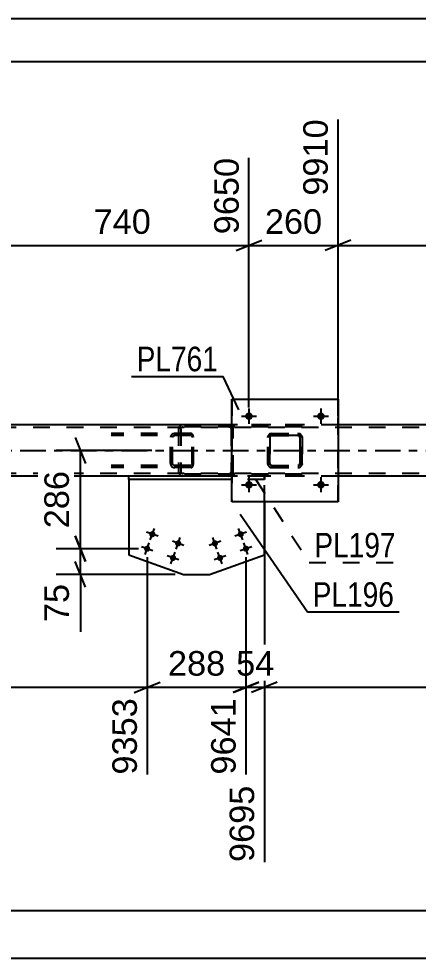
# Model space of a CAD drawing. Header units: millimetres. Extents: x -65 to 776, y -395 to 199.
# Drawn here: x 357.9 to 404.6, y 89.9 to 199.4 of the extents above; entities that cross this region are included whole.
import ezdxf

# ---------------------------------------------------------------- set-up
doc = ezdxf.new("R2010")
doc.units = ezdxf.units.MM
doc.linetypes.add('DXK_LINE_DOT2', pattern=[3.9198, 1.9599, -1.9599])
doc.linetypes.add('DXK_LINE_DOT3', pattern=[5.9187, 2.979, -0.9799, 0.9799, -0.9799])
doc.styles.add('Arial', font='ARIAL.TTF', dxfattribs={"height": 0.2})
doc.styles.add('Arial Narrow', font='ARIALN.TTF', dxfattribs={"height": 0.2})

# ---------------------------------------------------------------- blocks, each defined once
blk = doc.blocks.new('Unknown-318465366-1115')
at = {"color": 5, "linetype": 'Continuous'}
for p, q in [((776.28, 199.44), (-64.72, 199.44)), ((771.28, 194.44), (-59.72, 194.44))]:
    blk.add_line(p, q, dxfattribs=at)
blk = doc.blocks.new('Bolt-318465366-4419 - 4341')
at = {"linetype": 'Continuous'}
for points in [[(383.49, 139.2, -1), (384.16, 139.45, -1)], [(380.47, 138.13, -1), (381.15, 138.38, -1)], [(384.09, 137.51, -1), (384.77, 137.75, -1)], [(381.07, 136.44, -1), (381.75, 136.68, -1)]]:
    blk.add_hatch(color=1, dxfattribs=at).paths.add_polyline_path(points)
at = {"color": 1, "linetype": 'Continuous'}
for p, q in [((384.5, 139.57), (383.15, 139.08)), ((384.07, 138.65), (383.58, 140)), ((381.49, 138.5), (380.13, 138.01)), ((381.05, 137.58), (380.57, 138.93)), ((384.67, 136.95), (384.19, 138.31)), ((381.65, 135.88), (381.17, 137.24)), ((385.11, 137.87), (383.75, 137.39)), ((382.09, 136.8), (380.73, 136.32))]:
    blk.add_line(p, q, dxfattribs=at)
blk = doc.blocks.new('Part-318465366-4629 - 4341')
at = {"color": 2, "linetype": 'Continuous'}
for p, q in [((382.79, 143.09), (382.79, 155.09)), ((382.79, 155.09), (382.79, 155.09)), ((382.79, 155.09), (395.19, 155.09)), ((395.19, 155.09), (395.19, 143.09)), ((382.79, 143.09), (382.79, 143.09)), ((395.19, 143.09), (382.79, 143.09))]:
    blk.add_line(p, q, dxfattribs=at)
at = {"color": 7, "linetype": 'DXK_LINE_DOT2'}
for p, q in [((382.79, 155.09), (382.79, 143.09)), ((382.79, 155.09), (382.79, 155.09)), ((395.19, 143.09), (395.19, 155.09)), ((382.79, 143.09), (382.79, 143.09))]:
    blk.add_line(p, q, dxfattribs=at)
blk = doc.blocks.new('Bolt-318465366-4420 - 4341')
at = {"linetype": 'Continuous'}
for points in [[(373.16, 139.45, -1), (373.84, 139.2, -1)], [(376.18, 138.38, -1), (376.86, 138.13, -1)], [(372.56, 137.75, -1), (373.24, 137.51, -1)], [(375.58, 136.68, -1), (376.26, 136.44, -1)]]:
    blk.add_hatch(color=1, dxfattribs=at).paths.add_polyline_path(points)
at = {"color": 1, "linetype": 'Continuous'}
for p, q in [((374.18, 139.08), (372.83, 139.57)), ((373.26, 138.65), (373.74, 140)), ((372.66, 136.95), (373.14, 138.31)), ((377.2, 138.01), (375.84, 138.5)), ((376.28, 137.58), (376.76, 138.93)), ((373.58, 137.39), (372.22, 137.87)), ((375.68, 135.88), (376.16, 137.24)), ((376.6, 136.32), (375.24, 136.8))]:
    blk.add_line(p, q, dxfattribs=at)
blk = doc.blocks.new('Part-318465366-4425 - 4341')
at = {"color": 2, "linetype": 'Continuous'}
for p, q in [((382.79, 146.09), (370.74, 146.09)), ((370.74, 145.69), (370.74, 146.09)), ((382.79, 145.69), (370.74, 145.69))]:
    blk.add_line(p, q, dxfattribs=at)
at = {"color": 7, "linetype": 'DXK_LINE_DOT2'}
for p, q in [((370.74, 145.69), (370.74, 146.09)), ((386.59, 146.09), (382.79, 146.09)), ((386.59, 145.69), (386.59, 146.09)), ((386.59, 146.09), (386.59, 146.09)), ((386.59, 146.09), (386.59, 145.69)), ((386.59, 145.69), (382.79, 145.69)), ((386.59, 145.69), (386.59, 145.69))]:
    blk.add_line(p, q, dxfattribs=at)
blk = doc.blocks.new('Part-318465366-4430 - 4341')
at = {"color": 2, "linetype": 'Continuous'}
for p, q in [((370.74, 145.69), (370.74, 136.91)), ((386.59, 136.91), (386.59, 143.09)), ((370.74, 136.91), (377.15, 134.64)), ((380.18, 134.64), (386.59, 136.91)), ((377.15, 134.64), (380.18, 134.64))]:
    blk.add_line(p, q, dxfattribs=at)
at = {"color": 7, "linetype": 'DXK_LINE_DOT2'}
for p, q in [((386.59, 145.69), (370.74, 145.69)), ((386.59, 143.09), (386.59, 145.69))]:
    blk.add_line(p, q, dxfattribs=at)
blk = doc.blocks.new('Part-318465366-4488 - 4341')
at = {"color": 7, "linetype": 'DXK_LINE_DOT2'}
for p, q in [((675.12, 151.77), (14.79, 151.77)), ((395.19, 152.09), (382.79, 152.09)), ((675.12, 146.41), (14.79, 146.41)), ((395.19, 146.09), (370.74, 146.09))]:
    blk.add_line(p, q, dxfattribs=at)
at = {"color": 2, "linetype": 'Continuous'}
for p, q in [((382.79, 152.09), (355.19, 152.09)), ((422.79, 152.09), (395.19, 152.09)), ((370.74, 146.09), (355.19, 146.09)), ((422.79, 146.09), (395.19, 146.09))]:
    blk.add_line(p, q, dxfattribs=at)
at = {"color": 7, "linetype": 'DXK_LINE_DOT3'}
blk.add_line((14.79, 149.09), (675.12, 149.09), dxfattribs=at)
blk = doc.blocks.new('Bolt-318465366-4508 - 4341')
at = {"linetype": 'Continuous'}
for points in [[(384.35, 153.09), (384.35, 153.18), (384.38, 153.27), (384.43, 153.35), (384.49, 153.41), (384.57, 153.47), (384.65, 153.51), (384.74, 153.53), (384.83, 153.53), (384.92, 153.51), (385.01, 153.47), (385.08, 153.41), (385.14, 153.35), (385.19, 153.27), (385.22, 153.18), (385.23, 153.09), (385.22, 153), (385.19, 152.91), (385.14, 152.83), (385.08, 152.76), (385.01, 152.71), (384.92, 152.67), (384.83, 152.65), (384.74, 152.65), (384.65, 152.67), (384.57, 152.71), (384.49, 152.76), (384.43, 152.83), (384.38, 152.91), (384.35, 153)], [(392.75, 153.09), (392.75, 153.18), (392.78, 153.27), (392.83, 153.35), (392.89, 153.41), (392.97, 153.47), (393.05, 153.51), (393.14, 153.53), (393.23, 153.53), (393.32, 153.51), (393.41, 153.47), (393.48, 153.41), (393.54, 153.35), (393.59, 153.27), (393.62, 153.18), (393.63, 153.09), (393.62, 153), (393.59, 152.91), (393.54, 152.83), (393.48, 152.76), (393.41, 152.71), (393.32, 152.67), (393.23, 152.65), (393.14, 152.65), (393.05, 152.67), (392.97, 152.71), (392.89, 152.76), (392.83, 152.83), (392.78, 152.91), (392.75, 153)]]:
    blk.add_hatch(color=1, dxfattribs=at).paths.add_polyline_path(points)
at = {"color": 1, "linetype": 'Continuous'}
for p, q in [((384.79, 153.97), (384.79, 152.21)), ((393.19, 153.97), (393.19, 152.21)), ((383.91, 153.09), (385.67, 153.09)), ((392.31, 153.09), (394.07, 153.09))]:
    blk.add_line(p, q, dxfattribs=at)
blk = doc.blocks.new('Bolt-318465366-4509 - 4341')
at = {"linetype": 'Continuous'}
for points in [[(384.35, 145.09), (384.35, 145.18), (384.38, 145.27), (384.43, 145.35), (384.49, 145.41), (384.57, 145.47), (384.65, 145.51), (384.74, 145.53), (384.83, 145.53), (384.92, 145.51), (385.01, 145.47), (385.08, 145.41), (385.14, 145.35), (385.19, 145.27), (385.22, 145.18), (385.23, 145.09), (385.22, 145), (385.19, 144.91), (385.14, 144.83), (385.08, 144.76), (385.01, 144.71), (384.92, 144.67), (384.83, 144.65), (384.74, 144.65), (384.65, 144.67), (384.57, 144.71), (384.49, 144.76), (384.43, 144.83), (384.38, 144.91), (384.35, 145)], [(392.75, 145.09), (392.75, 145.18), (392.78, 145.27), (392.83, 145.35), (392.89, 145.41), (392.97, 145.47), (393.05, 145.51), (393.14, 145.53), (393.23, 145.53), (393.32, 145.51), (393.41, 145.47), (393.48, 145.41), (393.54, 145.35), (393.59, 145.27), (393.62, 145.18), (393.63, 145.09), (393.62, 145), (393.59, 144.91), (393.54, 144.83), (393.48, 144.76), (393.41, 144.71), (393.32, 144.67), (393.23, 144.65), (393.14, 144.65), (393.05, 144.67), (392.97, 144.71), (392.89, 144.76), (392.83, 144.83), (392.78, 144.91), (392.75, 145)]]:
    blk.add_hatch(color=1, dxfattribs=at).paths.add_polyline_path(points)
at = {"color": 1, "linetype": 'Continuous'}
for p, q in [((384.79, 145.97), (384.79, 144.21)), ((393.19, 145.97), (393.19, 144.21)), ((383.91, 145.09), (385.67, 145.09)), ((392.31, 145.09), (394.07, 145.09))]:
    blk.add_line(p, q, dxfattribs=at)
blk = doc.blocks.new('Part-318465366-4537 - 4341')
at = {"color": 7, "linetype": 'DXK_LINE_DOT2'}
for p, q in [((376.6, 151.77), (376.56, 151.61)), ((376.56, 151.61), (376.56, 146.57)), ((376.6, 151.79), (376.6, 151.77)), ((376.82, 151.61), (376.84, 151.7)), ((376.82, 151.61), (376.82, 146.57)), ((376.84, 151.7), (376.89, 151.78)), ((377.07, 152.09), (376.88, 152.05)), ((376.89, 151.78), (376.98, 151.83)), ((376.98, 151.83), (377.07, 151.85)), ((390.98, 152.09), (377.07, 152.09)), ((390.98, 151.85), (377.07, 151.85)), ((382.63, 152.05), (382.44, 152.09)), ((382.44, 151.85), (382.54, 151.83)), ((382.54, 151.83), (382.62, 151.78)), ((382.62, 151.78), (382.67, 151.7)), ((382.67, 151.7), (382.69, 151.61)), ((382.69, 151.61), (382.69, 146.57)), ((382.95, 151.61), (382.91, 151.79)), ((382.95, 146.57), (382.95, 151.61)), ((376.56, 146.57), (376.58, 146.5)), ((376.58, 146.5), (376.6, 146.38)), ((376.83, 146.5), (376.82, 146.57)), ((376.84, 146.48), (376.83, 146.5)), ((376.89, 146.4), (376.84, 146.48)), ((376.88, 146.12), (377.07, 146.09)), ((376.98, 146.35), (376.89, 146.4)), ((377.07, 146.33), (376.98, 146.35)), ((390.98, 146.33), (377.07, 146.33)), ((390.98, 146.09), (377.07, 146.09)), ((382.54, 146.35), (382.44, 146.33)), ((382.44, 146.09), (382.63, 146.12)), ((382.62, 146.4), (382.54, 146.35)), ((382.67, 146.48), (382.62, 146.4)), ((382.67, 146.48), (382.68, 146.5)), ((382.68, 146.5), (382.69, 146.57)), ((382.91, 146.38), (382.95, 146.57))]:
    blk.add_line(p, q, dxfattribs=at)
for centre, start, end in [((377.06, 151.59), 110.7583, 155.6801), ((382.46, 151.59), 24.3199, 69.2417), ((377.06, 146.59), 204.3199, 249.2417), ((382.46, 146.59), 290.7583, 335.6801)]:
    blk.add_arc(centre, 0.496, start, end, dxfattribs=at)
blk = doc.blocks.new('Part-318465366-4624 - 4341')
at = {"color": 7, "linetype": 'DXK_LINE_DOT2'}
for p, q in [((386.98, 150.61), (387.02, 150.79)), ((386.98, 150.61), (386.99, 150.61)), ((386.98, 147.57), (386.98, 150.61)), ((387.02, 150.79), (386.99, 150.61)), ((386.99, 147.57), (386.99, 150.61)), ((387.24, 150.7), (387.22, 150.61)), ((387.23, 150.61), (387.22, 150.61)), ((387.22, 150.61), (387.22, 147.57)), ((387.23, 150.61), (387.24, 150.7)), ((387.23, 147.57), (387.23, 150.61)), ((387.24, 150.7), (387.3, 150.78)), ((387.29, 150.78), (387.24, 150.7)), ((387.28, 151.05), (387.46, 151.09)), ((387.47, 151.09), (387.28, 151.05)), ((387.37, 150.83), (387.29, 150.78)), ((387.3, 150.78), (387.37, 150.83)), ((387.37, 150.83), (387.47, 150.85)), ((387.46, 150.85), (387.37, 150.83)), ((387.47, 151.09), (387.46, 151.09)), ((387.46, 151.09), (390.5, 151.09)), ((387.46, 150.85), (387.47, 150.85)), ((390.5, 150.85), (387.46, 150.85)), ((387.47, 151.09), (390.51, 151.09)), ((387.47, 150.85), (390.51, 150.85)), ((390.5, 151.09), (390.51, 151.09)), ((390.5, 151.09), (390.68, 151.05)), ((390.51, 150.85), (390.5, 150.85)), ((390.59, 150.83), (390.5, 150.85)), ((390.69, 151.05), (390.51, 151.09)), ((390.51, 150.85), (390.6, 150.83)), ((390.59, 150.83), (390.6, 150.83)), ((390.67, 150.78), (390.59, 150.83)), ((390.6, 150.83), (390.67, 150.78)), ((390.67, 150.78), (390.73, 150.7)), ((390.72, 150.7), (390.67, 150.78)), ((390.74, 150.61), (390.72, 150.7)), ((390.73, 150.7), (390.75, 150.61)), ((390.75, 150.61), (390.74, 150.61)), ((390.74, 150.61), (390.74, 147.57)), ((390.75, 147.57), (390.75, 150.61)), ((390.94, 150.79), (390.98, 150.61)), ((390.99, 150.61), (390.95, 150.79)), ((390.99, 150.61), (390.98, 150.61)), ((390.98, 150.61), (390.98, 147.57)), ((390.99, 147.57), (390.99, 150.61)), ((386.99, 147.57), (386.98, 147.57)), ((387.02, 147.38), (386.98, 147.57)), ((386.99, 147.57), (387.02, 147.38)), ((387.22, 147.57), (387.23, 147.57)), ((387.22, 147.57), (387.24, 147.48)), ((387.24, 147.48), (387.23, 147.57)), ((387.3, 147.4), (387.24, 147.48)), ((387.24, 147.48), (387.29, 147.4)), ((387.28, 147.12), (387.28, 147.12)), ((387.46, 147.09), (387.28, 147.12)), ((387.28, 147.12), (387.47, 147.09)), ((387.29, 147.4), (387.37, 147.35)), ((387.37, 147.35), (387.3, 147.4)), ((387.47, 147.33), (387.37, 147.35)), ((387.37, 147.35), (387.46, 147.33)), ((387.47, 147.33), (387.46, 147.33)), ((387.46, 147.33), (390.5, 147.33)), ((387.47, 147.09), (387.46, 147.09)), ((387.46, 147.09), (390.5, 147.09)), ((387.47, 147.33), (390.51, 147.33)), ((387.47, 147.09), (390.51, 147.09)), ((390.5, 147.33), (390.59, 147.35)), ((390.5, 147.33), (390.51, 147.33)), ((390.68, 147.12), (390.5, 147.09)), ((390.5, 147.09), (390.51, 147.09)), ((390.6, 147.35), (390.51, 147.33)), ((390.51, 147.09), (390.69, 147.12)), ((390.59, 147.35), (390.67, 147.4)), ((390.67, 147.4), (390.6, 147.35)), ((390.73, 147.48), (390.67, 147.4)), ((390.67, 147.4), (390.72, 147.48)), ((390.72, 147.48), (390.74, 147.57)), ((390.75, 147.57), (390.73, 147.48)), ((390.74, 147.57), (390.75, 147.57)), ((390.98, 147.57), (390.94, 147.38)), ((390.95, 147.38), (390.99, 147.57)), ((390.98, 147.57), (390.99, 147.57))]:
    blk.add_line(p, q, dxfattribs=at)
at = {"color": 7, "linetype": 'DXK_LINE_DOT3'}
blk.add_line((388.99, 149.09), (388.98, 149.09), dxfattribs=at)
at = {"color": 7, "linetype": 'DXK_LINE_DOT2'}
for centre, start, end in [((387.46, 150.61), 112.5, 157.5), ((387.47, 150.61), 112.5, 157.5), ((390.5, 150.61), 22.5, 67.5), ((390.51, 150.61), 22.5, 67.5), ((387.46, 147.57), 202.5, 247.5), ((387.47, 147.57), 202.5, 247.5), ((390.5, 147.57), 292.5, 337.5), ((390.51, 147.57), 292.5, 337.5)]:
    blk.add_arc(centre, 0.48, start, end, dxfattribs=at)
blk = doc.blocks.new('Part-318465366-4716 - 4341')
at = {"color": 7, "linetype": 'DXK_LINE_DOT2'}
for p, q in [((378.03, 151.09), (368.68, 151.09)), ((378.03, 150.85), (368.68, 150.85)), ((375.65, 150.79), (375.62, 150.61)), ((375.62, 147.57), (375.62, 150.61)), ((375.87, 150.61), (375.89, 150.7)), ((375.87, 147.57), (375.87, 150.61)), ((375.89, 150.7), (375.94, 150.78)), ((376.12, 151.09), (375.93, 151.05)), ((375.94, 150.78), (376.02, 150.83)), ((376.02, 150.83), (376.12, 150.85)), ((376.56, 150.85), (376.56, 151.09)), ((378.13, 151.05), (378.03, 151.09)), ((378.03, 150.85), (378.08, 150.83)), ((378.08, 150.83), (378.13, 150.78)), ((378.22, 150.95), (378.13, 151.05)), ((378.13, 150.78), (378.15, 150.7)), ((378.15, 150.7), (378.16, 150.61)), ((378.16, 147.57), (378.16, 150.61)), ((378.28, 150.79), (378.22, 150.95)), ((378.3, 150.61), (378.28, 150.79)), ((378.3, 147.57), (378.3, 150.61)), ((378.03, 147.33), (368.68, 147.33)), ((378.03, 147.09), (368.68, 147.09)), ((375.62, 147.57), (375.65, 147.38)), ((375.89, 147.48), (375.87, 147.57)), ((375.94, 147.4), (375.89, 147.48)), ((375.93, 147.12), (376.12, 147.09)), ((376.02, 147.35), (375.94, 147.4)), ((376.12, 147.33), (376.02, 147.35)), ((376.56, 147.09), (376.56, 147.33)), ((378.08, 147.35), (378.03, 147.33)), ((378.03, 147.09), (378.13, 147.12)), ((378.13, 147.4), (378.08, 147.35)), ((378.15, 147.48), (378.13, 147.4)), ((378.13, 147.12), (378.22, 147.23)), ((378.16, 147.57), (378.15, 147.48)), ((378.22, 147.23), (378.28, 147.38)), ((378.28, 147.38), (378.3, 147.57))]:
    blk.add_line(p, q, dxfattribs=at)
for centre, start, end in [((376.1, 150.59), 111.1513, 156.1049), ((376.1, 147.58), 203.8951, 248.8487)]:
    blk.add_arc(centre, 0.492, start, end, dxfattribs=at)
blk = doc.blocks.new('StraightDimension-318465366-5345 - 4341')
at = {"color": 7, "linetype": 'Continuous'}
for p, q in [((395.19, 153.09), (395.19, 187.71)), ((384.79, 154.09), (384.79, 183.21)), ((383.29, 172.41), (386.29, 173.61)), ((396.69, 173.61), (393.69, 172.41)), ((384.79, 173.01), (395.19, 173.01))]:
    blk.add_line(p, q, dxfattribs=at)
at = {"color": 0}
blk.add_wipeout([(393.92, 173.76), (393.92, 177.96), (386.05, 177.96), (386.05, 173.76)], dxfattribs=at)
at = {"color": 3, "style": 'Arial'}
blk.add_text('260', height=2.865, dxfattribs=at).set_placement((386.65, 174.36))
at = {"color": 0, "linetype": 'Continuous'}
blk.add_wipeout([(394.59, 188.31), (390.39, 188.31), (390.39, 178.21), (394.59, 178.21)], dxfattribs=at)
at = {"color": 3, "linetype": 'Continuous', "style": 'Arial'}
blk.add_text('9910', height=2.865, rotation=90.0002, dxfattribs=at).set_placement((393.99, 178.81))
blk = doc.blocks.new('StraightDimension-318465366-5128 - 4341')
at = {"color": 7, "linetype": 'Continuous'}
blk.add_line((1.89, 89.87), (675.92, 89.87), dxfattribs=at)
blk = doc.blocks.new('StraightDimension-318465366-5656 - 4341')
at = {"color": 7, "linetype": 'Continuous'}
blk.add_line((2.69, 95.43), (675.12, 95.43), dxfattribs=at)
blk = doc.blocks.new('StraightDimension-318465366-4975 - 4341')
at = {"color": 7, "linetype": 'Continuous'}
for p, q in [((386.59, 143.26), (386.59, 101.09)), ((458.04, 136.63), (458.04, 109.07)), ((388.09, 122.08), (385.09, 120.88)), ((456.54, 120.88), (459.54, 122.08)), ((386.59, 121.48), (458.04, 121.48))]:
    blk.add_line(p, q, dxfattribs=at)
at = {"color": 0}
blk.add_wipeout([(427.36, 122.23), (427.36, 126.43), (417.27, 126.43), (417.27, 122.23)], dxfattribs=at)
at = {"color": 3, "style": 'Arial'}
blk.add_text('1786', height=2.865, dxfattribs=at).set_placement((417.87, 122.83))
at = {"color": 0, "linetype": 'Continuous'}
blk.add_wipeout([(457.44, 120.78), (453.24, 120.78), (453.24, 108.47), (457.44, 108.47)], dxfattribs=at)
at = {"color": 3, "linetype": 'Continuous', "style": 'Arial'}
blk.add_text('11481', height=2.865, rotation=90.0002, dxfattribs=at).set_placement((456.84, 109.07))
blk = doc.blocks.new('StraightDimension-318465366-4739 - 4341')
at = {"color": 7, "linetype": 'Continuous'}
for p, q in [((364.51, 150.59), (365.71, 147.59)), ((373.44, 149.09), (362.26, 149.09)), ((365.11, 137.63), (365.11, 149.09)), ((365.71, 136.13), (364.51, 139.13)), ((371.9, 137.63), (362.26, 137.63))]:
    blk.add_line(p, q, dxfattribs=at)
at = {"color": 0}
blk.add_wipeout([(364.36, 147.29), (360.16, 147.29), (360.16, 139.42), (364.36, 139.42)], dxfattribs=at)
at = {"color": 3, "style": 'Arial'}
blk.add_text('286', height=2.865, rotation=90.0002, dxfattribs=at).set_placement((363.76, 140.02))
blk = doc.blocks.new('StraightDimension-318465366-4755 - 4341')
at = {"color": 7, "linetype": 'Continuous'}
for p, q in [((364.51, 139.13), (365.71, 136.13)), ((371.9, 137.63), (362.26, 137.63)), ((365.11, 134.64), (365.11, 137.63)), ((365.71, 133.14), (364.51, 136.14)), ((376.15, 134.64), (362.26, 134.64)), ((365.11, 134.64), (365.11, 127.94)), ((365.11, 134.64), (365.11, 127.94))]:
    blk.add_line(p, q, dxfattribs=at)
at = {"color": 0}
blk.add_wipeout([(364.36, 134.11), (360.16, 134.11), (360.16, 128.47), (364.36, 128.47)], dxfattribs=at)
at = {"color": 3, "style": 'Arial'}
blk.add_text('75', height=2.865, rotation=90.0002, dxfattribs=at).set_placement((363.76, 129.07))
blk = doc.blocks.new('StraightDimension-318465366-4930 - 4341')
at = {"color": 7, "linetype": 'Continuous'}
for p, q in [((301.46, 143.23), (301.46, 101.09)), ((372.9, 136.63), (372.9, 111.29)), ((302.96, 122.08), (299.96, 120.88)), ((371.4, 120.88), (374.4, 122.08)), ((301.46, 121.48), (372.9, 121.48))]:
    blk.add_line(p, q, dxfattribs=at)
at = {"color": 0}
blk.add_wipeout([(342.23, 122.23), (342.23, 126.43), (332.13, 126.43), (332.13, 122.23)], dxfattribs=at)
at = {"color": 3, "style": 'Arial'}
blk.add_text('1786', height=2.865, dxfattribs=at).set_placement((332.73, 122.83))
at = {"color": 0, "linetype": 'Continuous'}
blk.add_wipeout([(372.3, 120.78), (368.1, 120.78), (368.1, 110.69), (372.3, 110.69)], dxfattribs=at)
at = {"color": 3, "linetype": 'Continuous', "style": 'Arial'}
blk.add_text('9353', height=2.865, rotation=90.0002, dxfattribs=at).set_placement((371.7, 111.29))
blk = doc.blocks.new('StraightDimension-318465366-4876 - 4341')
at = {"color": 7, "linetype": 'Continuous'}
for p, q in [((386.59, 143.26), (386.59, 101.09)), ((384.43, 136.63), (384.43, 111.29)), ((382.93, 120.88), (385.93, 122.08)), ((388.09, 122.08), (385.09, 120.88)), ((384.43, 121.48), (386.59, 121.48))]:
    blk.add_line(p, q, dxfattribs=at)
at = {"color": 0, "linetype": 'Continuous'}
blk.add_wipeout([(385.99, 110.58), (381.79, 110.58), (381.79, 100.49), (385.99, 100.49)], dxfattribs=at)
at = {"color": 3, "linetype": 'Continuous', "style": 'Arial'}
blk.add_text('9695', height=2.865, rotation=90.0002, dxfattribs=at).set_placement((385.39, 101.09))
at = {"color": 0}
blk.add_wipeout([(388.33, 122.23), (388.33, 126.43), (382.69, 126.43), (382.69, 122.23)], dxfattribs=at)
at = {"color": 3, "style": 'Arial'}
blk.add_text('54', height=2.865, dxfattribs=at).set_placement((383.29, 122.83))
blk = doc.blocks.new('StraightDimension-318465366-4885 - 4341')
at = {"color": 7, "linetype": 'Continuous'}
for p, q in [((372.9, 136.63), (372.9, 111.29)), ((384.43, 136.63), (384.43, 111.29)), ((371.4, 120.88), (374.4, 122.08)), ((385.93, 122.08), (382.93, 120.88)), ((372.9, 121.48), (384.43, 121.48))]:
    blk.add_line(p, q, dxfattribs=at)
at = {"color": 0}
blk.add_wipeout([(382.6, 122.23), (382.6, 126.43), (374.73, 126.43), (374.73, 122.23)], dxfattribs=at)
at = {"color": 0, "linetype": 'Continuous'}
blk.add_wipeout([(383.83, 120.78), (379.63, 120.78), (379.63, 110.69), (383.83, 110.69)], dxfattribs=at)
at = {"color": 3, "style": 'Arial'}
blk.add_text('288', height=2.865, dxfattribs=at).set_placement((375.33, 122.83))
at = {"color": 3, "linetype": 'Continuous', "style": 'Arial'}
blk.add_text('9641', height=2.865, rotation=90.0002, dxfattribs=at).set_placement((383.23, 111.29))
blk = doc.blocks.new('StraightDimension-318465366-5360 - 4341')
at = {"color": 7, "linetype": 'Continuous'}
for p, q in [((355.19, 153.09), (355.19, 187.71)), ((384.79, 154.09), (384.79, 183.21)), ((356.69, 173.61), (353.69, 172.41)), ((383.29, 172.41), (386.29, 173.61)), ((355.19, 173.01), (384.79, 173.01))]:
    blk.add_line(p, q, dxfattribs=at)
at = {"color": 0}
blk.add_wipeout([(373.92, 173.76), (373.92, 177.96), (366.05, 177.96), (366.05, 173.76)], dxfattribs=at)
at = {"color": 3, "style": 'Arial'}
blk.add_text('740', height=2.865, dxfattribs=at).set_placement((366.65, 174.36))
at = {"color": 0, "linetype": 'Continuous'}
blk.add_wipeout([(384.19, 183.81), (379.99, 183.81), (379.99, 173.71), (384.19, 173.71)], dxfattribs=at)
at = {"color": 3, "linetype": 'Continuous', "style": 'Arial'}
blk.add_text('9650', height=2.865, rotation=90.0002, dxfattribs=at).set_placement((383.59, 174.31))
blk = doc.blocks.new('StraightDimension-318465366-5330 - 4341')
at = {"color": 7, "linetype": 'Continuous'}
for p, q in [((395.19, 153.09), (395.19, 187.71)), ((424.78, 154.09), (424.78, 185.43)), ((396.69, 173.61), (393.69, 172.41)), ((423.28, 172.41), (426.28, 173.61)), ((395.19, 173.01), (424.78, 173.01))]:
    blk.add_line(p, q, dxfattribs=at)
at = {"color": 0}
blk.add_wipeout([(413.92, 173.76), (413.92, 177.96), (406.05, 177.96), (406.05, 173.76)], dxfattribs=at)
at = {"color": 3, "style": 'Arial'}
blk.add_text('740', height=2.865, dxfattribs=at).set_placement((406.65, 174.36))
at = {"color": 0, "linetype": 'Continuous'}
blk.add_wipeout([(424.18, 186.03), (419.98, 186.03), (419.98, 173.71), (424.18, 173.71)], dxfattribs=at)
at = {"color": 3, "linetype": 'Continuous', "style": 'Arial'}
blk.add_text('10650', height=2.865, rotation=90.0002, dxfattribs=at).set_placement((423.58, 174.31))
blk = doc.blocks.new('Mark-318465366-4421 - 4341')
at = {"color": 30, "linetype": 'DXK_LINE_DOT2'}
for p, q in [((385.56, 145.73), (391.82, 136.02)), ((391.82, 136.02), (402.53, 136.02))]:
    blk.add_line(p, q, dxfattribs=at)
at = {"color": 0}
blk.add_wipeout([(401.93, 136.62), (401.93, 139.62), (392.42, 139.62), (392.42, 136.62)], dxfattribs=at)
blk.add_wipeout([(401.93, 136.62), (401.93, 139.62), (392.42, 139.62), (392.42, 136.62)], dxfattribs=at)
at = {"color": 3, "style": 'Arial Narrow'}
blk.add_text('PL197', height=2.863, dxfattribs=at).set_placement((392.42, 136.62))
blk = doc.blocks.new('Mark-318465366-4426 - 4341')
at = {"color": 30, "linetype": 'Continuous'}
for p, q in [((383.76, 141.68), (391.63, 130.26)), ((391.63, 130.26), (402.34, 130.26))]:
    blk.add_line(p, q, dxfattribs=at)
at = {"color": 0}
blk.add_wipeout([(401.74, 130.86), (401.74, 133.86), (392.23, 133.86), (392.23, 130.86)], dxfattribs=at)
blk.add_wipeout([(401.74, 130.86), (401.74, 133.86), (392.23, 133.86), (392.23, 130.86)], dxfattribs=at)
at = {"color": 3, "style": 'Arial Narrow'}
blk.add_text('PL196', height=2.863, dxfattribs=at).set_placement((392.23, 130.86))
blk = doc.blocks.new('Mark-318465366-4625 - 4341')
at = {"color": 30, "linetype": 'Continuous'}
for p in [(371.07, 157.73), (383.6, 153.83)]:
    blk.add_line(p, (381.77, 157.73), dxfattribs=at)
at = {"color": 0}
blk.add_wipeout([(381.17, 158.33), (381.17, 161.33), (371.67, 161.33), (371.67, 158.33)], dxfattribs=at)
blk.add_wipeout([(381.17, 158.33), (381.17, 161.33), (371.67, 161.33), (371.67, 158.33)], dxfattribs=at)
at = {"color": 3, "style": 'Arial Narrow'}
blk.add_text('PL761', height=2.863, dxfattribs=at).set_placement((371.67, 158.33))

msp = doc.modelspace()

# ---------------------------------------------------------------- block references
for name in ['Unknown-318465366-1115', 'Part-318465366-4629 - 4341', 'Bolt-318465366-4508 - 4341', 'Part-318465366-4488 - 4341', 'Part-318465366-4537 - 4341', 'Part-318465366-4716 - 4341', 'Part-318465366-4624 - 4341', 'Part-318465366-4425 - 4341', 'Bolt-318465366-4509 - 4341', 'Part-318465366-4430 - 4341', 'Bolt-318465366-4420 - 4341', 'Bolt-318465366-4419 - 4341']:
    msp.add_blockref(name, (0, 0))

# ---------------------------------------------------------------- next in the draw order: block references
for name in ['StraightDimension-318465366-5345 - 4341', 'StraightDimension-318465366-5128 - 4341']:
    msp.add_blockref(name, (0, 0))

# ---------------------------------------------------------------- next in the draw order: block references
for name in ['StraightDimension-318465366-5360 - 4341', 'StraightDimension-318465366-5330 - 4341', 'StraightDimension-318465366-5656 - 4341']:
    msp.add_blockref(name, (0, 0))

# ---------------------------------------------------------------- next in the draw order: block references
for name in ['Mark-318465366-4625 - 4341', 'StraightDimension-318465366-4739 - 4341', 'StraightDimension-318465366-4975 - 4341']:
    msp.add_blockref(name, (0, 0))

# ---------------------------------------------------------------- next in the draw order: block references
for name in ['StraightDimension-318465366-4876 - 4341', 'StraightDimension-318465366-4755 - 4341']:
    msp.add_blockref(name, (0, 0))

# ---------------------------------------------------------------- next in the draw order: block references
msp.add_blockref('StraightDimension-318465366-4930 - 4341', (0, 0))

# ---------------------------------------------------------------- next in the draw order: block references
msp.add_blockref('StraightDimension-318465366-4885 - 4341', (0, 0))

# ---------------------------------------------------------------- next in the draw order: block references
msp.add_blockref('Mark-318465366-4421 - 4341', (0, 0))

# ---------------------------------------------------------------- next in the draw order: block references
msp.add_blockref('Mark-318465366-4426 - 4341', (0, 0))

doc.saveas('drawing.dxf')
